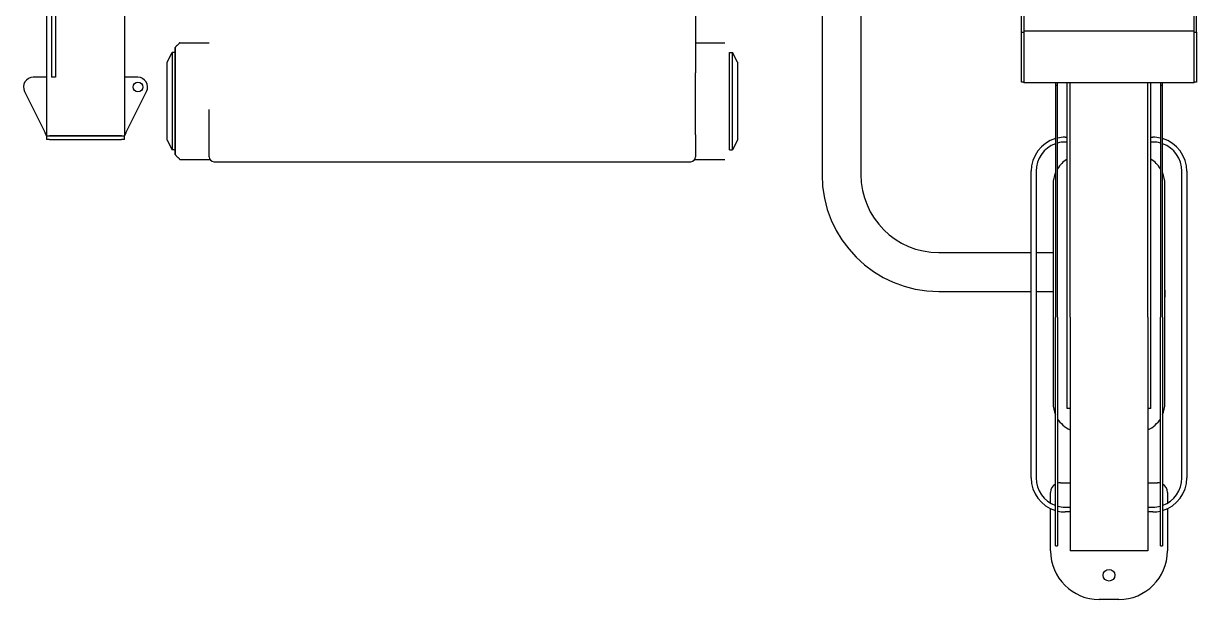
# Model space of a CAD drawing. Header units: millimetres. Extents: x -112665 to -16847, y 30630 to 100849.
# Drawn here: x -90312 to -89107, y 41322 to 41914 of the extents above; entities that cross this region are included whole.
import ezdxf

# ---------------------------------------------------------------- set-up
doc = ezdxf.new("R2010")
doc.units = ezdxf.units.MM
doc.layers.add('equipments', color=36, linetype='Continuous')
doc.layers.add('furniture', color=26, linetype='Continuous')

# ---------------------------------------------------------------- blocks, each defined once
blk = doc.blocks.new('Fit38')
at = {"layer": 'equipments'}
for p, q in [((-90, 582.8), (-90, 744.1)), ((90, 582.8), (90, 744.1)), ((-1012, 721.5), (-1012, 476.5)), ((-295, 721.5), (-295, 436.5)), ((-1092, 706.5), (-1092, 476.5)), ((-1087, 706.5), (-1087, 536.5)), ((-1083, 706.5), (-1083, 536.5)), ((-255, 706.5), (-255, 436.5)), ((-87.5, 632.6), (-87.5, 584)), ((87.5, 584), (87.5, 632.6)), ((-425, 605.9), (-425, 541.2)), ((-90, 531.5), (-90, 582.8)), ((-90, 582.8), (-87.5, 582.8)), ((-87.5, 584), (-87.5, 530.8)), ((87.5, 584), (-87.5, 584)), ((87.5, 530.8), (87.5, 584)), ((87.5, 582.8), (90, 582.8)), ((90, 582.8), (90, 531.5)), ((-960, 457.1), (-960, 567.1)), ((-955, 572.1), (-925, 572.1)), ((-425, 572.1), (-395, 572.1)), ((-968, 552.1), (-963, 562.1)), ((-963, 562.1), (-963, 462.1)), ((-960, 562.1), (-963, 562.1)), ((-960, 523.6), (-960, 563.1)), ((-960, 562.1), (-960, 537.7)), ((-390, 462.1), (-390, 562.1)), ((-390, 562.1), (-387, 562.1)), ((-387, 462.1), (-387, 562.1)), ((-382, 552.1), (-387, 562.1)), ((-968, 472.1), (-968, 552.1)), ((-382, 552.1), (-382, 472.1)), ((-1092, 536.5), (-1105.8, 536.5)), ((-1083, 536.5), (-1087, 536.5)), ((-998.2, 536.5), (-1012, 536.5)), ((-425, 477.4), (-425, 541.2)), ((-87.5, 531.5), (-90, 531.5)), ((87.5, 530.8), (-87.5, 530.8)), ((87.5, 530.8), (-87.5, 530.8)), ((-87.5, 530.8), (-87.5, 530.8)), ((-55, 530.8), (-55, 528.6)), ((-53, 528.6), (-53, 530.8)), ((-43, 196.2), (-43, 530.8)), ((-40, 290), (-40, 530.8)), ((40, 290), (40, 530.8)), ((43, 196.2), (43, 530.8)), ((53, 530.8), (53, 528.6)), ((55, 528.6), (55, 530.8)), ((90, 531.5), (87.5, 531.5)), ((87.5, 530.8), (87.5, 530.8)), ((-1114.8, 522), (-1093.5, 479.5)), ((-1010.5, 479.5), (-989.2, 522)), ((-55, 528.6), (-55, 290.2)), ((-55, 528.6), (-53, 528.6)), ((-53, 290.2), (-53, 528.6)), ((53, 528.6), (53, 290.2)), ((53, 528.6), (55, 528.6)), ((55, 290.2), (55, 528.6)), ((-382, 517.6), (-382, 506.6)), ((-925, 477.4), (-925, 503.6)), ((-1092, 476.5), (-1093.5, 479.5)), ((-1092, 476.5), (-1012, 476.5)), ((-1092, 476.5), (-1092, 472.5)), ((-1089, 472.5), (-1092, 472.5)), ((-1015, 476.5), (-1089, 476.5)), ((-1089, 472.5), (-1015, 472.5)), ((-1012, 472.5), (-1015, 472.5)), ((-1010.5, 479.5), (-1012, 476.5)), ((-1012, 472.5), (-1012, 476.5)), ((-968, 472.1), (-963, 462.1)), ((-925, 454.8), (-925, 477.4)), ((-425, 477.4), (-425, 454.8)), ((-382, 472.1), (-387, 462.1)), ((-45, 475), (-43, 475)), ((43, 475), (45, 475)), ((-960, 462.1), (-963, 462.1)), ((-390, 462.1), (-387, 462.1)), ((-43, 470), (-45, 470)), ((45, 470), (43, 470)), ((-955, 452.1), (-924.2, 452.1)), ((-920, 449.8), (-430, 449.8)), ((-425.8, 452.1), (-395, 452.1)), ((-80, 125), (-80, 440)), ((-75, 440), (-75, 125)), ((75, 125), (75, 440)), ((80, 440), (80, 125)), ((-57.5, 426.7), (-57.5, 201.7)), ((57.5, 318), (57.5, 426.7)), ((-175, 356.5), (-80, 356.5)), ((-75, 356.5), (-57.5, 356.5)), ((-175, 316.5), (-80, 316.5)), ((-75, 316.5), (-57.5, 316.5)), ((57.5, 318), (57.5, 310.5)), ((57.5, 201.7), (57.5, 310.5)), ((-55, 55.2), (-55, 290.2)), ((-53, 290.2), (-53, 55.2)), ((-40, 290), (-40, 50)), ((40, 290), (40, 50)), ((53, 55.2), (53, 290.2)), ((55, 290.2), (55, 55.2)), ((-40, 196.2), (-43, 196.2)), ((43, 196.2), (40, 196.2)), ((-60, 99), (-60, 110)), ((-50, 120), (-40, 120)), ((40, 120), (50, 120)), ((60, 110), (60, 99)), ((-60, 50), (-60, 93.4)), ((-45, 95), (-40, 95)), ((-40, 90), (-45, 90)), ((40, 95), (45, 95)), ((45, 90), (40, 90)), ((60, 93.4), (60, 50)), ((-55, 55.2), (-53, 55.2)), ((40, 50), (-40, 50)), ((53, 55.2), (55, 55.2)), ((10, 0), (-10, 0))]:
    blk.add_line(p, q, dxfattribs=at)
for centre, radius in [((-998.2, 526.5), 5), ((0, 25), 6)]:
    blk.add_circle(centre, radius, dxfattribs=at)
for centre, radius, start, end in [((-1105.8, 526.5), 10, 90, 206.5651), ((-998.2, 526.5), 10, 333.4349, 90), ((-45, 440), 35, 106.6016, 180), ((-45, 440), 35, 90, 103.213), ((45, 440), 35, 76.787, 90), ((45, 440), 35, 0, 73.3985), ((-45, 440), 30, 109.4712, 180), ((-45, 440), 30, 90, 105.466), ((45, 440), 30, 74.534, 90), ((45, 440), 30, 0, 70.5288), ((-920, 454.8), 5, 180, 270), ((-430, 454.8), 5, 270, 360), ((-27.5, 426.7), 30, 121.1089, 148.2117), ((27.5, 426.7), 30, 31.7883, 58.8911), ((-175, 436.5), 120, 180, 270), ((-175, 436.5), 80, 180, 270), ((-27.5, 426.7), 30, 156.4435, 180), ((27.5, 426.7), 30, 0, 23.5565), ((-27.5, 201.7), 30, 180, 203.5565), ((27.5, 201.7), 30, 336.4435, 0), ((-27.5, 201.7), 30, 211.7883, 245.3757), ((27.5, 201.7), 30, 294.6243, 328.2117), ((-45, 125), 35, 180, 253.3985), ((-45, 125), 30, 180, 250.5288), ((45, 125), 30, 289.4712, 0), ((45, 125), 35, 286.6016, 0), ((-50, 110), 10, 120, 180), ((-50, 110), 10, 90, 107.4576), ((50, 110), 10, 72.5424, 90), ((50, 110), 10, 0, 60), ((-45, 125), 30, 254.534, 270), ((-45, 125), 35, 256.787, 270), ((45, 125), 30, 270, 285.466), ((45, 125), 35, 270, 283.213), ((-10, 50), 50, 180, 270), ((10, 50), 50, 270, 0)]:
    blk.add_arc(centre, radius, start, end, dxfattribs=at)
for points in [[(-955, 572.1), (-960, 567.2)], [(-960, 567.2), (-960, 567.1)], [(-960, 567.2), (-960, 567.2)], [(-960, 567.2), (-960, 567.2)], [(-960, 567.2), (-960, 567.2)], [(-960, 567.2), (-960, 567.2)], [(-960, 567.2), (-960, 567.2)], [(-960, 567.2), (-960, 567.2)], [(-960, 567.2), (-960, 567.2)], [(-960, 567.2), (-960, 567.2)], [(-960, 567.2), (-960, 567.2)], [(-960, 567.2), (-960, 567.2)], [(-960, 567.1), (-960, 567)], [(-960, 567.1), (-960, 567.1)], [(-960, 567.1), (-960, 567.1)], [(-960, 567.1), (-960, 567.1)], [(-960, 567.1), (-960, 567.1)], [(-960, 567.1), (-960, 567.1)], [(-960, 567.1), (-960, 567.1)], [(-960, 567.1), (-960, 567.1)], [(-960, 567.1), (-960, 567.1)], [(-960, 567.1), (-960, 567.1)], [(-960, 567.1), (-960, 567.1)], [(-960, 567.1), (-960, 567.1)], [(-960, 567.1), (-960, 567.1)], [(-960, 567.1), (-960, 567.1)], [(-960, 567.1), (-960, 567.1)], [(-960, 567.1), (-960, 567.1)], [(-960, 567), (-960, 566.9)], [(-960, 566.9), (-960, 566.8)], [(-960, 566.8), (-960, 566.7)], [(-960, 566.7), (-960, 566.6)], [(-960, 566.6), (-960, 566.5)], [(-960, 566.5), (-960, 566.4)], [(-960, 566.4), (-960, 566.2)], [(-960, 566.2), (-960, 566)], [(-960, 566), (-960, 565.8)], [(-960, 565.8), (-960, 565.6)], [(-960, 565.6), (-960, 565.4)], [(-960, 565.4), (-960, 565.2)], [(-960, 565.2), (-960, 565)], [(-960, 565), (-960, 564.7)], [(-960, 564.7), (-960, 564.5)], [(-960, 564.5), (-960, 564.2)], [(-960, 564.2), (-960, 563.9)], [(-960, 563.9), (-960, 563.6)], [(-960, 563.6), (-960, 563.3)], [(-960, 563.3), (-960, 562.9)], [(-960, 562.9), (-960, 562.6)], [(-960, 562.6), (-960, 562.2)], [(-960, 562.2), (-960, 561.8)], [(-960, 561.8), (-960, 561.5)], [(-960, 561.5), (-960, 561.1)], [(-960, 561.1), (-960, 560.7)], [(-960, 560.7), (-960, 560.2)], [(-960, 560.2), (-960, 559.8)], [(-960, 559.8), (-960, 559.4)], [(-960, 559.4), (-960, 558.9)], [(-960, 558.9), (-960, 558.4)], [(-960, 558.4), (-960, 558)], [(-960, 558), (-960, 557.5)], [(-960, 557.5), (-960, 557)], [(-960, 557), (-960, 556.4)], [(-960, 556.4), (-960, 555.9)], [(-960, 555.9), (-960, 555.4)], [(-960, 555.4), (-960, 554.8)], [(-960, 554.8), (-960, 554.3)], [(-960, 554.3), (-960, 553.7)], [(-960, 553.7), (-960, 553.1)], [(-960, 553.1), (-960, 552.5)], [(-960, 552.5), (-960, 551.9)], [(-960, 551.9), (-960, 551.3)], [(-960, 551.3), (-960, 550.7)], [(-960, 550.7), (-960, 550.1)], [(-960, 550.1), (-960, 549.4)], [(-960, 549.4), (-960, 548.8)], [(-960, 548.8), (-960, 548.1)], [(-960, 548.1), (-960, 547.4)], [(-960, 547.4), (-960, 546.7)], [(-960, 546.7), (-960, 546.1)], [(-960, 546.1), (-960, 545.4)], [(-960, 545.4), (-960, 544.7)], [(-960, 544.7), (-960, 543.9)], [(-960, 543.9), (-960, 543.2)], [(-960, 543.2), (-960, 542.5)], [(-960, 542.5), (-960, 541.7)], [(-960, 541.7), (-960, 541)], [(-960, 541), (-960, 540.3)], [(-960, 540.3), (-960, 539.5)], [(-960, 539.5), (-960, 538.7)], [(-960, 538.7), (-960, 538)], [(-960, 538), (-960, 537.2)], [(-960, 537.2), (-960, 536.4)], [(-960, 536.4), (-960, 535.6)], [(-960, 535.6), (-960, 534.8)], [(-960, 534.8), (-960, 534)], [(-960, 534), (-960, 533.2)], [(-960, 533.2), (-960, 532.4)], [(-960, 532.4), (-960, 531.5)], [(-960, 531.5), (-960, 530.7)], [(-960, 530.7), (-960, 529.9)], [(-960, 529.9), (-960, 529)], [(-960, 529), (-960, 528.2)], [(-960, 528.2), (-960, 527.4)], [(-960, 527.4), (-960, 526.5)], [(-960, 526.5), (-960, 525.7)], [(-960, 525.7), (-960, 524.8)], [(-960, 524.8), (-960, 524)], [(-960, 524), (-960, 523.1)], [(-960, 523.1), (-960, 522.2)], [(-960, 522.2), (-960, 521.4)], [(-960, 521.4), (-960, 520.5)], [(-960, 520.5), (-960, 519.6)], [(-960, 519.6), (-960, 518.7)], [(-960, 518.7), (-960, 517.9)], [(-960, 517.9), (-960, 517)], [(-960, 517), (-960, 516.1)], [(-960, 516.1), (-960, 515.2)], [(-960, 515.2), (-960, 514.4)], [(-960, 514.4), (-960, 513.5)], [(-960, 513.5), (-960, 512.6)], [(-960, 512.6), (-960, 511.7)], [(-960, 511.7), (-960, 510.8)], [(-960, 510.8), (-960, 510)], [(-960, 510), (-960, 509.1)], [(-960, 509.1), (-960, 508.2)], [(-960, 508.2), (-960, 507.3)], [(-960, 507.3), (-960, 506.5)], [(-960, 506.5), (-960, 505.6)], [(-960, 505.6), (-960, 504.7)], [(-960, 504.7), (-960, 503.8)], [(-960, 503.8), (-960, 503)], [(-960, 503), (-960, 502.1)], [(-960, 502.1), (-960, 501.2)], [(-960, 501.2), (-960, 500.4)], [(-960, 500.4), (-960, 499.5)], [(-960, 499.5), (-960, 498.7)], [(-960, 498.7), (-960, 497.8)], [(-960, 497.8), (-960, 497)], [(-960, 497), (-960, 496.1)], [(-960, 496.1), (-960, 495.3)], [(-960, 495.3), (-960, 494.4)], [(-960, 494.4), (-960, 493.6)], [(-960, 493.6), (-960, 492.8)], [(-960, 492.8), (-960, 492)], [(-960, 492), (-960, 491.2)], [(-960, 491.2), (-960, 490.3)], [(-960, 490.3), (-960, 489.5)], [(-960, 489.5), (-960, 488.7)], [(-960, 488.7), (-960, 487.9)], [(-960, 487.9), (-960, 487.2)], [(-960, 487.2), (-960, 486.4)], [(-960, 486.4), (-960, 485.6)], [(-960, 485.6), (-960, 484.8)], [(-960, 484.8), (-960, 484.1)], [(-960, 484.1), (-960, 483.3)], [(-960, 483.3), (-960, 482.6)], [(-960, 482.6), (-960, 481.8)], [(-960, 481.8), (-960, 481.1)], [(-960, 481.1), (-960, 480.4)], [(-960, 480.4), (-960, 479.7)], [(-960, 479.7), (-960, 479)], [(-960, 479), (-960, 478.3)], [(-960, 478.3), (-960, 477.6)], [(-960, 477.6), (-960, 476.9)], [(-960, 476.9), (-960, 476.2)], [(-960, 476.2), (-960, 475.6)], [(-960, 475.6), (-960, 474.9)], [(-960, 474.9), (-960, 474.3)], [(-960, 474.3), (-960, 473.6)], [(-960, 473.6), (-960, 473)], [(-960, 473), (-960, 472.4)], [(-960, 472.4), (-960, 471.8)], [(-960, 471.8), (-960, 471.2)], [(-960, 471.2), (-960, 470.6)], [(-960, 470.6), (-960, 470)], [(-960, 470), (-960, 469.5)], [(-960, 469.5), (-960, 468.9)], [(-960, 468.9), (-960, 468.4)], [(-960, 468.4), (-960, 467.9)], [(-960, 467.9), (-960, 467.4)], [(-960, 467.4), (-960, 466.9)], [(-960, 466.9), (-960, 466.4)], [(-960, 466.4), (-960, 465.9)], [(-960, 465.9), (-960, 465.4)], [(-960, 465.4), (-960, 464.9)], [(-960, 464.9), (-960, 464.5)], [(-960, 464.5), (-960, 464.1)], [(-960, 464.1), (-960, 463.6)], [(-960, 463.6), (-960, 463.2)], [(-960, 463.2), (-960, 462.8)], [(-960, 462.8), (-960, 462.5)], [(-960, 462.5), (-960, 462.1)], [(-960, 462.1), (-960, 461.7)], [(-960, 461.7), (-960, 461.4)], [(-960, 461.4), (-960, 461.1)], [(-960, 461.1), (-960, 460.7)], [(-960, 460.7), (-960, 460.4)], [(-960, 460.4), (-960, 460.1)], [(-960, 460.1), (-960, 459.9)], [(-960, 459.9), (-960, 459.6)], [(-960, 459.6), (-960, 459.3)], [(-960, 459.3), (-960, 459.1)], [(-960, 459.1), (-960, 458.9)], [(-960, 458.9), (-960, 458.8)], [(-960, 458.8), (-960, 458.6)], [(-960, 458.6), (-960, 458.5)], [(-960, 458.5), (-960, 458.4)], [(-960, 458.4), (-960, 458.3)], [(-960, 458.3), (-960, 458.2)], [(-960, 458.2), (-960, 458.1)], [(-960, 458.1), (-960, 458)], [(-960, 458), (-960, 457.9)], [(-960, 457.9), (-960, 457.8)], [(-960, 457.9), (-960, 457.9)], [(-960, 457.8), (-960, 457.7)], [(-960, 457.7), (-960, 457.6)], [(-960, 457.6), (-960, 457.5)], [(-960, 457.6), (-960, 457.6)], [(-960, 457.5), (-960, 457.4)], [(-960, 457.5), (-960, 457.5)], [(-960, 457.4), (-960, 457.3)], [(-960, 457.4), (-960, 457.4)], [(-960, 457.3), (-960, 457.2)], [(-960, 457.3), (-960, 457.3)], [(-960, 457.3), (-960, 457.3)], [(-960, 457.2), (-960, 457.1)], [(-960, 457.2), (-960, 457.2)], [(-960, 457.2), (-960, 457.2)], [(-960, 457.2), (-960, 457.2)], [(-960, 457.2), (-960, 457.2)], [(-960, 457.2), (-960, 457.2)], [(-960, 457.1), (-955, 452.1)], [(-960, 457.1), (-960, 457.1)], [(-960, 457.1), (-960, 457.1)], [(-960, 457.1), (-960, 457.1)], [(-960, 457.1), (-960, 457.1)], [(-960, 457.1), (-960, 457.1)], [(-960, 457.1), (-960, 457.1)], [(-960, 457.1), (-960, 457.1)], [(-960, 457.1), (-960, 457.1)], [(-960, 457.1), (-960, 457.1)], [(-960, 457.1), (-960, 457.1)], [(-960, 457.1), (-960, 457.1)], [(-960, 457.1), (-960, 457.1)], [(-960, 457.1), (-960, 457.1)]]:
    blk.add_open_spline(points, degree=1, dxfattribs=at)
blk.add_open_spline([(57.5, 310.5), (57.5, 310.5), (57.5, 310.6), (57.5, 310.9), (57.5, 311.3), (57.4, 312.1), (57.4, 312.5), (57.4, 313.4), (57.3, 313.8), (57.3, 314.6), (57.4, 315.1), (57.4, 315.9), (57.4, 316.3), (57.5, 317.1), (57.5, 317.5), (57.5, 317.9), (57.5, 317.9), (57.5, 318)], degree=3, knots=[9.320531, 9.320531, 9.320531, 9.320531, 9.459605, 9.459605, 10.703569, 10.703569, 11.947534, 11.947534, 13.191499, 13.191499, 14.435464, 14.435464, 15.679428, 15.679428, 16.923393, 16.923393, 17.062467, 17.062467, 17.062467, 17.062467], dxfattribs=at)

msp = doc.modelspace()

# ---------------------------------------------------------------- block references
at = {"layer": 'furniture'}
msp.add_blockref('Fit38', (-89196.6, 41322), dxfattribs=at)

doc.saveas('drawing.dxf')
